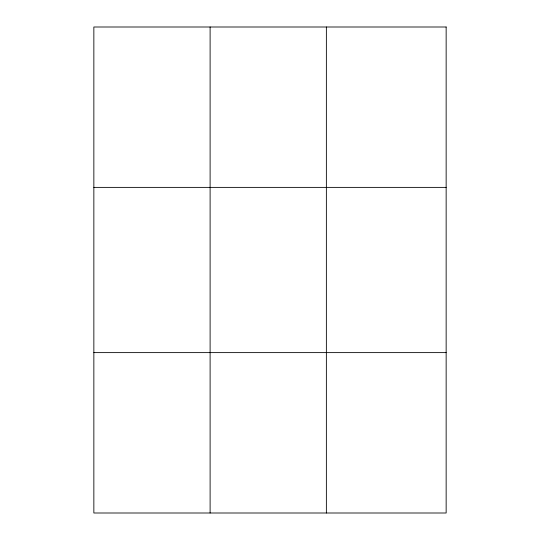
<?xml version="1.0" encoding="UTF-8"?>
<svg xmlns="http://www.w3.org/2000/svg" width="540" height="540" viewBox="0 0 540 540"><rect width="100%" height="100%" fill="white"/><g stroke="black" fill="none" stroke-linecap="round" stroke-linejoin="round"><path stroke-width="0.81" d="M210.107 27L210.107 513M326.369 27L326.369 513M93.852 187.38L446.148 187.38M93.852 352.62L446.148 352.62M446.148 27L446.148 513L93.852 513L93.852 27L446.148 27"/></g></svg>
